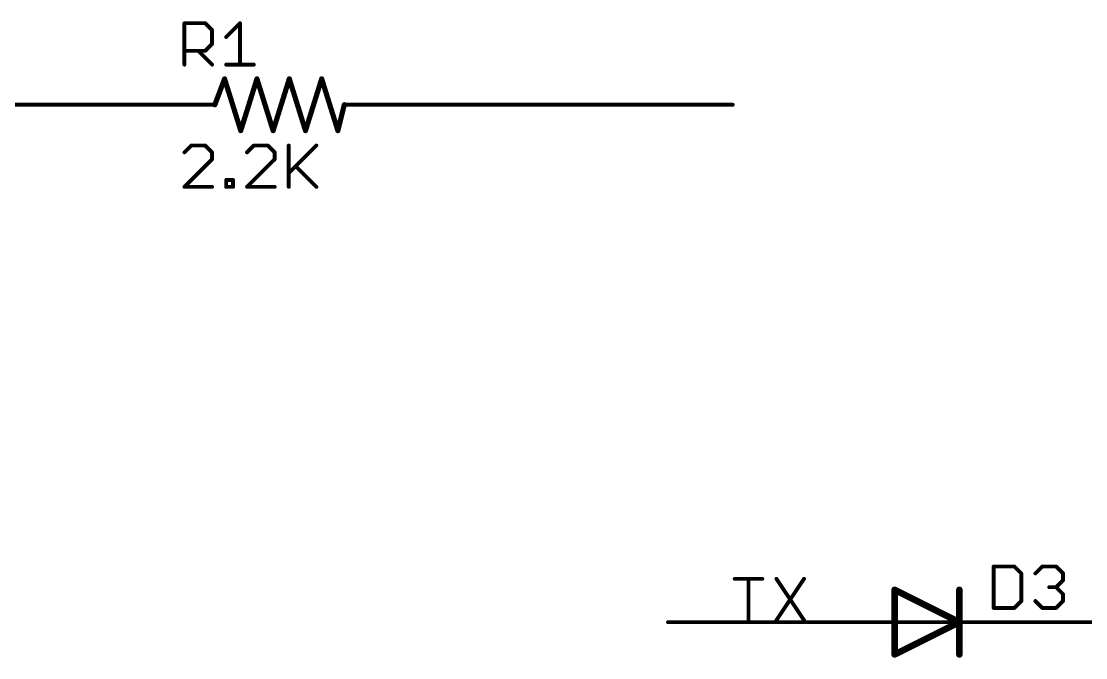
# Model space of a CAD drawing. Extents: x -31 to 132, y -11 to 79.
# Drawn here: x 50.83 to 92.59, y 54.48 to 79.48 of the extents above; entities that cross this region are included whole.
import ezdxf

# ---------------------------------------------------------------- set-up
doc = ezdxf.new("R2010")
doc.units = 0
for name, color, linetype in [('91', 82, 'CONTINUOUS'), ('94', 22, 'CONTINUOUS'), ('95', 253, 'CONTINUOUS'), ('96', 253, 'CONTINUOUS')]:
    doc.layers.add(name, color=color, linetype=linetype)

msp = doc.modelspace()

# ---------------------------------------------------------------- linework, layer by layer
at = {"layer": '91', "const_width": 0.1524}
for points in [[(55.88, 76.2), (43.18, 76.2)], [(66.04, 76.2), (78.74, 76.2)], [(83.82, 55.88), (76.2, 55.88)], [(114.3, 55.88), (88.9, 55.88)]]:
    msp.add_lwpolyline(points, dxfattribs=at)
at = {"layer": '91', "const_width": 0.0762}
for points in [[(55.88, 76.1619, 1), (55.88, 76.2381)], [(66.04, 76.2381, 1), (66.04, 76.1619)], [(78.74, 76.1619, 1), (78.74, 76.2381)], [(76.2, 55.9181, 1), (76.2, 55.8419)], [(83.82, 55.8419, 1), (83.82, 55.9181)], [(88.9, 55.9181, 1), (88.9, 55.8419)]]:
    msp.add_lwpolyline(points, format="xyb", dxfattribs=at)
at = {"layer": '94'}
for points, const_width in [([(58.42, 76.2), (58.801, 77.216)], 0.2032), ([(58.801, 77.216), (59.436, 75.184)], 0.2032), ([(59.436, 75.184), (60.071, 77.216)], 0.2032), ([(60.071, 77.216), (60.706, 75.184)], 0.2032), ([(60.706, 75.184), (61.341, 77.216)], 0.2032), ([(61.341, 77.216), (61.976, 75.184)], 0.2032), ([(61.976, 75.184), (62.611, 77.216)], 0.2032), ([(62.611, 77.216), (63.246, 75.184)], 0.2032), ([(55.88, 76.2), (58.42, 76.2)], 0.1524), ([(63.246, 75.184), (63.5, 76.2)], 0.2032), ([(66.04, 76.2), (63.5, 76.2)], 0.1524), ([(87.63, 55.88), (85.09, 57.15)], 0.254), ([(85.09, 57.15), (85.09, 54.61)], 0.254), ([(87.63, 57.15), (87.63, 55.88)], 0.254), ([(85.09, 54.61), (87.63, 55.88)], 0.254), ([(87.63, 55.88), (87.63, 54.61)], 0.254), ([(83.82, 55.88), (86.36, 55.88)], 0.1524), ([(88.9, 55.88), (86.36, 55.88)], 0.1524)]:
    msp.add_lwpolyline(points, dxfattribs=dict(at, const_width=const_width))
for points, const_width in [([(58.8495, 77.2312, 1), (58.7525, 77.2008)], 0.1016), ([(58.8486, 77.1982, 1), (58.7534, 77.2338)], 0.1016), ([(60.1195, 77.2312, 1), (60.0225, 77.2008)], 0.1016), ([(60.1195, 77.2008, 1), (60.0225, 77.2312)], 0.1016), ([(61.3895, 77.2312, 1), (61.2925, 77.2008)], 0.1016), ([(61.3895, 77.2008, 1), (61.2925, 77.2312)], 0.1016), ([(62.6595, 77.2312, 1), (62.5625, 77.2008)], 0.1016), ([(62.6595, 77.2008, 1), (62.5625, 77.2312)], 0.1016), ([(55.88, 76.2381, 1), (55.88, 76.1619)], 0.0762), ([(58.3724, 76.2178, 1), (58.4676, 76.1822)], 0.1016), ([(58.42, 76.1619, 1), (58.42, 76.2381)], 0.0762), ([(63.5493, 76.1877, 1), (63.4507, 76.2123)], 0.1016), ([(63.5, 76.2381, 1), (63.5, 76.1619)], 0.0762), ([(66.04, 76.1619, 1), (66.04, 76.2381)], 0.0762), ([(59.3875, 75.1992, 1), (59.4845, 75.1688)], 0.1016), ([(59.3875, 75.1688, 1), (59.4845, 75.1992)], 0.1016), ([(60.6575, 75.1992, 1), (60.7545, 75.1688)], 0.1016), ([(60.6575, 75.1688, 1), (60.7545, 75.1992)], 0.1016), ([(61.9275, 75.1992, 1), (62.0245, 75.1688)], 0.1016), ([(61.9275, 75.1688, 1), (62.0245, 75.1992)], 0.1016), ([(63.1967, 75.1963, 1), (63.2953, 75.1717)], 0.1016), ([(63.1975, 75.1688, 1), (63.2945, 75.1992)], 0.1016), ([(85.1184, 57.2068, 1), (85.0616, 57.0932)], 0.127), ([(85.1535, 57.15, 1), (85.0265, 57.15)], 0.127), ([(87.6935, 57.15, 1), (87.5665, 57.15)], 0.127), ([(87.6935, 55.88, 1), (87.5665, 55.88)], 0.127), ([(87.6584, 55.8232, 1), (87.6016, 55.9368)], 0.127), ([(87.6016, 55.8232, 1), (87.6584, 55.9368)], 0.127), ([(83.82, 55.9181, 1), (83.82, 55.8419)], 0.0762), ([(86.36, 55.9181, 1), (86.36, 55.8419)], 0.0762), ([(86.36, 55.8419, 1), (86.36, 55.9181)], 0.0762), ([(87.5665, 55.88, 1), (87.6935, 55.88)], 0.127), ([(88.9, 55.8419, 1), (88.9, 55.9181)], 0.0762), ([(85.0616, 54.6668, 1), (85.1184, 54.5532)], 0.127), ([(85.0265, 54.61, 1), (85.1535, 54.61)], 0.127), ([(87.5665, 54.61, 1), (87.6935, 54.61)], 0.127)]:
    msp.add_lwpolyline(points, format="xyb", dxfattribs=dict(at, const_width=const_width))
at = {"layer": '95', "const_width": 0.1524}
for points in [[(57.2262, 77.7748), (57.2262, 79.4018)], [(57.2262, 79.4018), (58.0397, 79.4018)], [(58.0397, 79.4018), (58.3109, 79.1306)], [(58.8634, 78.8595), (59.4057, 79.4018)], [(59.4057, 79.4018), (59.4057, 77.7748)], [(58.3109, 79.1306), (58.3109, 78.5883)], [(58.3109, 78.5883), (58.0397, 78.3171)], [(58.0397, 78.3171), (57.2262, 78.3171)], [(57.7685, 78.3171), (58.3109, 77.7748)], [(58.8634, 77.7748), (59.948, 77.7748)], [(88.9762, 58.0658), (88.9762, 56.4388)], [(89.7897, 58.0658), (88.9762, 58.0658)], [(90.0609, 57.7946), (89.7897, 58.0658)], [(90.6134, 57.7946), (90.8845, 58.0658)], [(90.8845, 58.0658), (91.4269, 58.0658)], [(91.4269, 58.0658), (91.698, 57.7946)], [(78.8162, 57.5832), (79.9009, 57.5832)], [(79.3585, 55.9562), (79.3585, 57.5832)], [(80.4534, 57.5832), (81.538, 55.9562)], [(81.538, 57.5832), (80.4534, 55.9562)], [(90.0609, 56.71), (90.0609, 57.7946)], [(91.698, 57.7946), (91.698, 57.5235)], [(91.4269, 57.2523), (91.1557, 57.2523)], [(91.698, 57.5235), (91.4269, 57.2523)], [(91.4269, 57.2523), (91.698, 56.9811)], [(91.698, 56.9811), (91.698, 56.71)], [(88.9762, 56.4388), (89.7897, 56.4388)], [(89.7897, 56.4388), (90.0609, 56.71)], [(90.8845, 56.4388), (90.6134, 56.71)], [(91.4269, 56.4388), (90.8845, 56.4388)], [(91.698, 56.71), (91.4269, 56.4388)]]:
    msp.add_lwpolyline(points, dxfattribs=at)
at = {"layer": '95', "const_width": 0.0762}
for points in [[(57.2643, 79.4018, 1), (57.1881, 79.4018)], [(57.2262, 79.4399, 1), (57.2262, 79.3637)], [(58.0666, 79.4287, 1), (58.0128, 79.3748)], [(58.0397, 79.3637, 1), (58.0397, 79.4399)], [(59.4438, 79.4018, 1), (59.3676, 79.4018)], [(59.4326, 79.3748, 1), (59.3787, 79.4287)], [(58.349, 79.1306, 1), (58.2728, 79.1306)], [(58.2839, 79.1037, 1), (58.3378, 79.1576)], [(58.2728, 78.5883, 1), (58.349, 78.5883)], [(58.3378, 78.5614, 1), (58.2839, 78.6152)], [(58.8364, 78.8864, 1), (58.8903, 78.8325)], [(57.2262, 78.3552, 1), (57.2262, 78.279)], [(57.7955, 78.3441, 1), (57.7416, 78.2902)], [(58.0128, 78.3441, 1), (58.0666, 78.2902)], [(58.0397, 78.279, 1), (58.0397, 78.3552)], [(57.1881, 77.7748, 1), (57.2643, 77.7748)], [(58.2839, 77.7479, 1), (58.3378, 77.8017)], [(58.8634, 77.8129, 1), (58.8634, 77.7367)], [(59.3676, 77.7748, 1), (59.4438, 77.7748)], [(59.948, 77.7367, 1), (59.948, 77.8129)], [(89.0143, 58.0658, 1), (88.9381, 58.0658)], [(88.9762, 58.1039, 1), (88.9762, 58.0277)], [(89.8166, 58.0927, 1), (89.7628, 58.0388)], [(89.7897, 58.0277, 1), (89.7897, 58.1039)], [(90.8845, 58.1039, 1), (90.8845, 58.0277)], [(90.9115, 58.0388, 1), (90.8576, 58.0927)], [(91.4538, 58.0927, 1), (91.3999, 58.0388)], [(91.4269, 58.0277, 1), (91.4269, 58.1039)], [(78.8162, 57.6213, 1), (78.8162, 57.5451)], [(79.3966, 57.5832, 1), (79.3204, 57.5832)], [(79.9009, 57.5451, 1), (79.9009, 57.6213)], [(80.4851, 57.6043, 1), (80.4217, 57.5621)], [(81.5697, 57.5621, 1), (81.5063, 57.6043)], [(90.099, 57.7946, 1), (90.0228, 57.7946)], [(90.0339, 57.7677, 1), (90.0878, 57.8216)], [(90.5864, 57.8216, 1), (90.6403, 57.7677)], [(91.7361, 57.7946, 1), (91.6599, 57.7946)], [(91.6711, 57.7677, 1), (91.725, 57.8216)], [(91.1557, 57.2904, 1), (91.1557, 57.2142)], [(91.4538, 57.2792, 1), (91.3999, 57.2254)], [(91.3999, 57.2792, 1), (91.4538, 57.2254)], [(91.4269, 57.2142, 1), (91.4269, 57.2904)], [(91.6599, 57.5235, 1), (91.7361, 57.5235)], [(91.725, 57.4965, 1), (91.6711, 57.5504)], [(91.7361, 56.9811, 1), (91.6599, 56.9811)], [(91.6711, 56.9542, 1), (91.725, 57.0081)], [(88.9762, 56.4769, 1), (88.9762, 56.4007)], [(88.9381, 56.4388, 1), (89.0143, 56.4388)], [(89.7628, 56.4657, 1), (89.8166, 56.4119)], [(89.7897, 56.4007, 1), (89.7897, 56.4769)], [(90.0228, 56.71, 1), (90.099, 56.71)], [(90.0878, 56.683, 1), (90.0339, 56.7369)], [(90.6403, 56.7369, 1), (90.5864, 56.683)], [(90.8845, 56.4769, 1), (90.8845, 56.4007)], [(90.8576, 56.4119, 1), (90.9115, 56.4657)], [(91.3999, 56.4657, 1), (91.4538, 56.4119)], [(91.4269, 56.4007, 1), (91.4269, 56.4769)], [(91.6599, 56.71, 1), (91.7361, 56.71)], [(91.725, 56.683, 1), (91.6711, 56.7369)], [(79.3204, 55.9562, 1), (79.3966, 55.9562)], [(80.4217, 55.9773, 1), (80.4851, 55.9351)], [(81.5063, 55.9351, 1), (81.5697, 55.9773)]]:
    msp.add_lwpolyline(points, format="xyb", dxfattribs=at)
at = {"layer": '96', "const_width": 0.1524}
for points in [[(57.4974, 74.6012), (57.2262, 74.33)], [(58.0397, 74.6012), (57.4974, 74.6012)], [(58.3109, 74.33), (58.0397, 74.6012)], [(58.3109, 74.0589), (58.3109, 74.33)], [(59.9531, 74.6012), (59.6819, 74.33)], [(60.4954, 74.6012), (59.9531, 74.6012)], [(60.7666, 74.33), (60.4954, 74.6012)], [(60.7666, 74.0589), (60.7666, 74.33)], [(61.3191, 74.6012), (61.3191, 72.9742)], [(61.3191, 73.5165), (62.4038, 74.6012)], [(57.2262, 72.9742), (58.3109, 74.0589)], [(59.6819, 72.9742), (60.7666, 74.0589)], [(61.5903, 73.7877), (62.4038, 72.9742)], [(58.8634, 72.9742), (58.8634, 73.2454)], [(58.8634, 73.2454), (59.1345, 73.2454)], [(59.1345, 73.2454), (59.1345, 72.9742)], [(58.3109, 72.9742), (57.2262, 72.9742)], [(59.1345, 72.9742), (58.8634, 72.9742)], [(60.7666, 72.9742), (59.6819, 72.9742)]]:
    msp.add_lwpolyline(points, dxfattribs=at)
at = {"layer": '96', "const_width": 0.0762}
for points in [[(57.1993, 74.357, 1), (57.2531, 74.3031)], [(57.4974, 74.6393, 1), (57.4974, 74.5631)], [(57.5243, 74.5742, 1), (57.4704, 74.6281)], [(58.0666, 74.6281, 1), (58.0128, 74.5742)], [(58.0397, 74.5631, 1), (58.0397, 74.6393)], [(58.349, 74.33, 1), (58.2728, 74.33)], [(58.2839, 74.3031, 1), (58.3378, 74.357)], [(59.655, 74.357, 1), (59.7089, 74.3031)], [(59.9531, 74.6393, 1), (59.9531, 74.5631)], [(59.98, 74.5742, 1), (59.9262, 74.6281)], [(60.5224, 74.6281, 1), (60.4685, 74.5742)], [(60.4954, 74.5631, 1), (60.4954, 74.6393)], [(60.8047, 74.33, 1), (60.7285, 74.33)], [(60.7397, 74.3031, 1), (60.7935, 74.357)], [(61.3572, 74.6012, 1), (61.281, 74.6012)], [(62.4307, 74.5742, 1), (62.3768, 74.6281)], [(58.2728, 74.0589, 1), (58.349, 74.0589)], [(58.3378, 74.0319, 1), (58.2839, 74.0858)], [(60.7285, 74.0589, 1), (60.8047, 74.0589)], [(60.7935, 74.0319, 1), (60.7397, 74.0858)], [(61.2921, 73.5435, 1), (61.346, 73.4896)], [(61.6172, 73.8146, 1), (61.5633, 73.7608)], [(58.9015, 73.2454, 1), (58.8253, 73.2454)], [(58.8634, 73.2835, 1), (58.8634, 73.2073)], [(59.1726, 73.2454, 1), (59.0964, 73.2454)], [(59.1345, 73.2073, 1), (59.1345, 73.2835)], [(57.2262, 73.0123, 1), (57.2262, 72.9361)], [(57.1993, 73.0011, 1), (57.2531, 72.9473)], [(58.3109, 72.9361, 1), (58.3109, 73.0123)], [(58.8634, 73.0123, 1), (58.8634, 72.9361)], [(58.8253, 72.9742, 1), (58.9015, 72.9742)], [(59.0964, 72.9742, 1), (59.1726, 72.9742)], [(59.1345, 72.9361, 1), (59.1345, 73.0123)], [(59.6819, 73.0123, 1), (59.6819, 72.9361)], [(59.655, 73.0011, 1), (59.7089, 72.9473)], [(60.7666, 72.9361, 1), (60.7666, 73.0123)], [(61.281, 72.9742, 1), (61.3572, 72.9742)], [(62.3768, 72.9473, 1), (62.4307, 73.0011)]]:
    msp.add_lwpolyline(points, format="xyb", dxfattribs=at)

doc.saveas('drawing.dxf')
